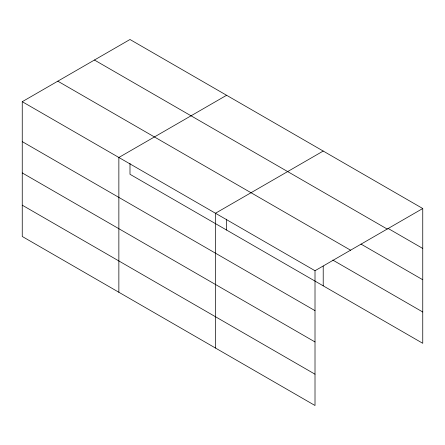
<?xml version="1.0" encoding="UTF-8"?>
<svg xmlns="http://www.w3.org/2000/svg" width="445" height="445" viewBox="0 0 445 445"><rect width="100%" height="100%" fill="white"/><g stroke="black" fill="none" stroke-linecap="round" stroke-linejoin="round"><path stroke-width="0.67" d="M315.01 341.949L315.01 270.721L22.25 101.699L22.25 236.479L315.01 405.501L315.01 341.949L22.25 172.927M22.25 101.699L129.99 39.499L422.75 208.521L422.75 343.301L129.99 174.279L129.99 163.387M226.6 95.275L118.86 157.48L118.86 292.259M323.215 151.05L215.469 213.255L215.469 348.034M315.01 270.721L422.75 208.521M387.973 228.363L422.75 248.444M94.435 60.025L387.195 229.047M360.99 244.088L422.75 279.744M57.806 81.174L350.565 250.196M332.804 260.069L422.75 311.995M22.25 141.621L315.01 310.649M22.25 205.178L315.01 374.201M323.215 266.099L323.215 285.829M226.6 219.168L226.6 230.054"/></g></svg>
